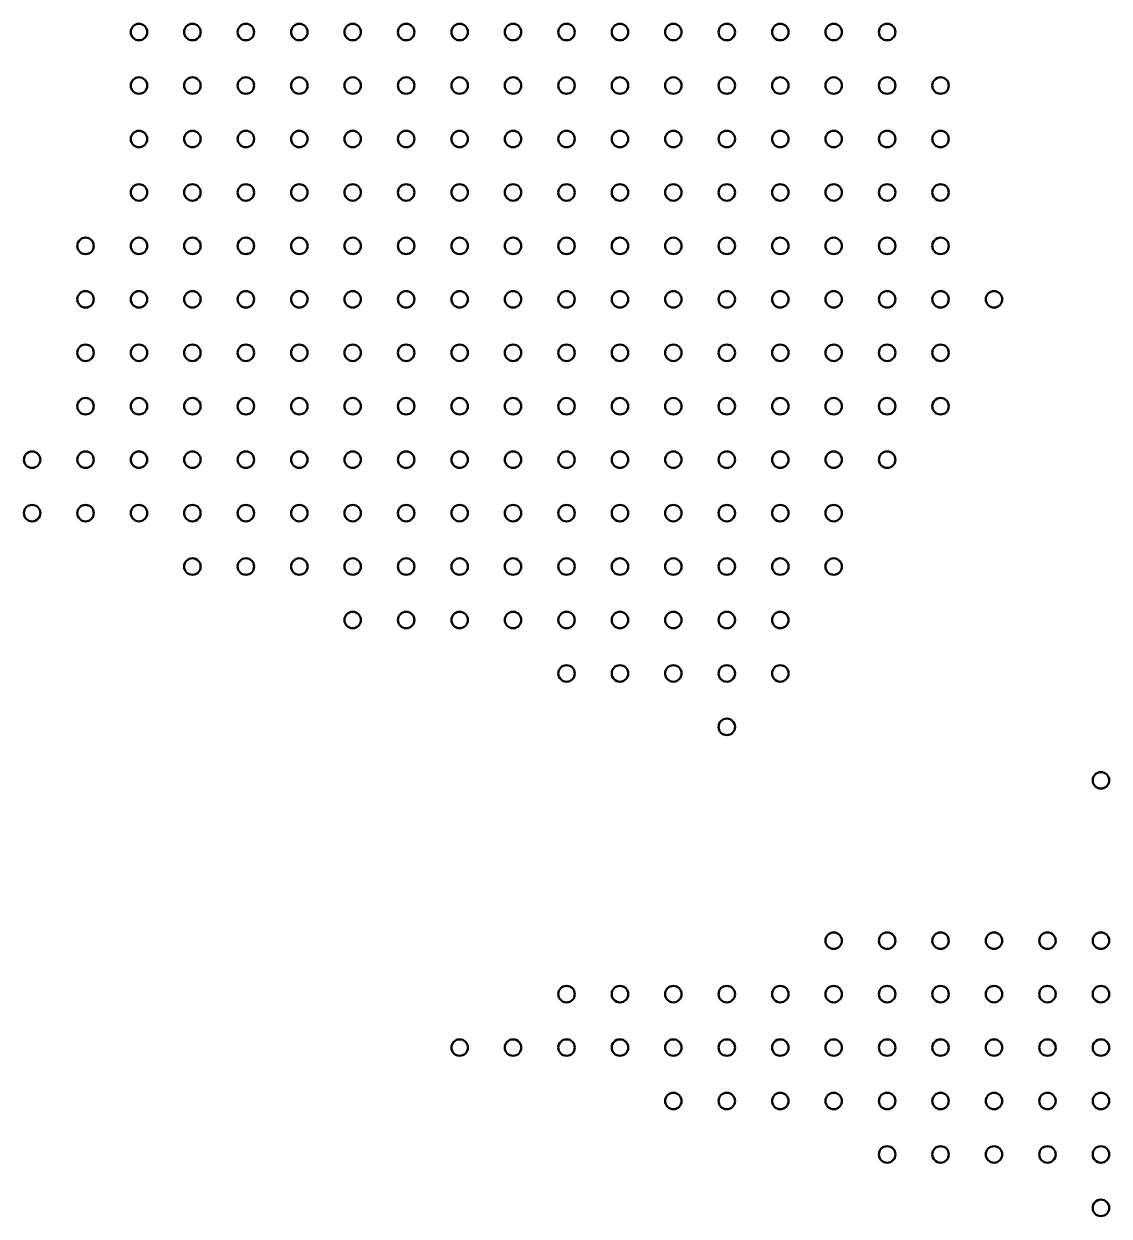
# Model space of a CAD drawing. Header units: inches. Extents: x 17 to 31, y 2 to 10.
# Drawn here: x 17.047 to 20.245, y 2.361 to 5.874 of the extents above; entities that cross this region are included whole.
import ezdxf

# ---------------------------------------------------------------- set-up
doc = ezdxf.new("R2010")
doc.units = ezdxf.units.IN
doc.header["$MEASUREMENT"] = 0
doc.layers.add('Visible', color=7, linetype='Continuous', lineweight=0)

# ---------------------------------------------------------------- blocks, each defined once
blk = doc.blocks.new('Block_0')
at = {"layer": 'Visible', "color": 7, "lineweight": 50}
blk.add_circle((17.0709, 4.4321), 0.0243, dxfattribs=at)
blk = doc.blocks.new('Block_1')
at = {"layer": 'Visible', "color": 7, "lineweight": 50}
blk.add_circle((17.0709, 4.5896), 0.0243, dxfattribs=at)
blk = doc.blocks.new('Block_2')
at = {"layer": 'Visible', "color": 7, "lineweight": 50}
blk.add_circle((17.2283, 4.4321), 0.0243, dxfattribs=at)
blk = doc.blocks.new('Block_3')
at = {"layer": 'Visible', "color": 7, "lineweight": 50}
blk.add_circle((17.2283, 4.5896), 0.0243, dxfattribs=at)
blk = doc.blocks.new('Block_4')
at = {"layer": 'Visible', "color": 7, "lineweight": 50}
blk.add_circle((17.2283, 4.7471), 0.0243, dxfattribs=at)
blk = doc.blocks.new('Block_5')
at = {"layer": 'Visible', "color": 7, "lineweight": 50}
blk.add_circle((17.2283, 4.9046), 0.0243, dxfattribs=at)
blk = doc.blocks.new('Block_6')
at = {"layer": 'Visible', "color": 7, "lineweight": 50}
blk.add_circle((17.2283, 5.0621), 0.0243, dxfattribs=at)
blk = doc.blocks.new('Block_7')
at = {"layer": 'Visible', "color": 7, "lineweight": 50}
blk.add_circle((17.2283, 5.2195), 0.0243, dxfattribs=at)
blk = doc.blocks.new('Block_8')
at = {"layer": 'Visible', "color": 7, "lineweight": 50}
blk.add_circle((17.3858, 4.4321), 0.0243, dxfattribs=at)
blk = doc.blocks.new('Block_9')
at = {"layer": 'Visible', "color": 7, "lineweight": 50}
blk.add_circle((17.3858, 4.5896), 0.0243, dxfattribs=at)
blk = doc.blocks.new('Block_10')
at = {"layer": 'Visible', "color": 7, "lineweight": 50}
blk.add_circle((17.3858, 4.7471), 0.0243, dxfattribs=at)
blk = doc.blocks.new('Block_11')
at = {"layer": 'Visible', "color": 7, "lineweight": 50}
blk.add_circle((17.3858, 4.9046), 0.0243, dxfattribs=at)
blk = doc.blocks.new('Block_12')
at = {"layer": 'Visible', "color": 7, "lineweight": 50}
blk.add_circle((17.3858, 5.0621), 0.0243, dxfattribs=at)
blk = doc.blocks.new('Block_13')
at = {"layer": 'Visible', "color": 7, "lineweight": 50}
blk.add_circle((17.3858, 5.2195), 0.0243, dxfattribs=at)
blk = doc.blocks.new('Block_14')
at = {"layer": 'Visible', "color": 7, "lineweight": 50}
blk.add_circle((17.3858, 5.377), 0.0243, dxfattribs=at)
blk = doc.blocks.new('Block_15')
at = {"layer": 'Visible', "color": 7, "lineweight": 50}
blk.add_circle((17.3858, 5.5345), 0.0243, dxfattribs=at)
blk = doc.blocks.new('Block_16')
at = {"layer": 'Visible', "color": 7, "lineweight": 50}
blk.add_circle((17.3858, 5.692), 0.0243, dxfattribs=at)
blk = doc.blocks.new('Block_17')
at = {"layer": 'Visible', "color": 7, "lineweight": 50}
blk.add_circle((17.3858, 5.8495), 0.0243, dxfattribs=at)
blk = doc.blocks.new('Block_19')
at = {"layer": 'Visible', "color": 7, "lineweight": 50}
blk.add_circle((17.5433, 4.2747), 0.0243, dxfattribs=at)
blk = doc.blocks.new('Block_20')
at = {"layer": 'Visible', "color": 7, "lineweight": 50}
blk.add_circle((17.5433, 4.4321), 0.0243, dxfattribs=at)
blk = doc.blocks.new('Block_21')
at = {"layer": 'Visible', "color": 7, "lineweight": 50}
blk.add_circle((17.5433, 4.5896), 0.0243, dxfattribs=at)
blk = doc.blocks.new('Block_22')
at = {"layer": 'Visible', "color": 7, "lineweight": 50}
blk.add_circle((17.5433, 4.7471), 0.0243, dxfattribs=at)
blk = doc.blocks.new('Block_23')
at = {"layer": 'Visible', "color": 7, "lineweight": 50}
blk.add_circle((17.5433, 4.9046), 0.0243, dxfattribs=at)
blk = doc.blocks.new('Block_24')
at = {"layer": 'Visible', "color": 7, "lineweight": 50}
blk.add_circle((17.5433, 5.0621), 0.0243, dxfattribs=at)
blk = doc.blocks.new('Block_25')
at = {"layer": 'Visible', "color": 7, "lineweight": 50}
blk.add_circle((17.5433, 5.2195), 0.0243, dxfattribs=at)
blk = doc.blocks.new('Block_26')
at = {"layer": 'Visible', "color": 7, "lineweight": 50}
blk.add_circle((17.5433, 5.377), 0.0243, dxfattribs=at)
blk = doc.blocks.new('Block_27')
at = {"layer": 'Visible', "color": 7, "lineweight": 50}
blk.add_circle((17.5433, 5.5345), 0.0243, dxfattribs=at)
blk = doc.blocks.new('Block_28')
at = {"layer": 'Visible', "color": 7, "lineweight": 50}
blk.add_circle((17.5433, 5.692), 0.0243, dxfattribs=at)
blk = doc.blocks.new('Block_29')
at = {"layer": 'Visible', "color": 7, "lineweight": 50}
blk.add_circle((17.5433, 5.8495), 0.0243, dxfattribs=at)
blk = doc.blocks.new('Block_35')
at = {"layer": 'Visible', "color": 7, "lineweight": 50}
blk.add_circle((17.7008, 4.2747), 0.0243, dxfattribs=at)
blk = doc.blocks.new('Block_36')
at = {"layer": 'Visible', "color": 7, "lineweight": 50}
blk.add_circle((17.7008, 4.4321), 0.0243, dxfattribs=at)
blk = doc.blocks.new('Block_37')
at = {"layer": 'Visible', "color": 7, "lineweight": 50}
blk.add_circle((17.7008, 4.5896), 0.0243, dxfattribs=at)
blk = doc.blocks.new('Block_38')
at = {"layer": 'Visible', "color": 7, "lineweight": 50}
blk.add_circle((17.7008, 4.7471), 0.0243, dxfattribs=at)
blk = doc.blocks.new('Block_39')
at = {"layer": 'Visible', "color": 7, "lineweight": 50}
blk.add_circle((17.7008, 4.9046), 0.0243, dxfattribs=at)
blk = doc.blocks.new('Block_40')
at = {"layer": 'Visible', "color": 7, "lineweight": 50}
blk.add_circle((17.7008, 5.0621), 0.0243, dxfattribs=at)
blk = doc.blocks.new('Block_41')
at = {"layer": 'Visible', "color": 7, "lineweight": 50}
blk.add_circle((17.7008, 5.2195), 0.0243, dxfattribs=at)
blk = doc.blocks.new('Block_42')
at = {"layer": 'Visible', "color": 7, "lineweight": 50}
blk.add_circle((17.7008, 5.377), 0.0243, dxfattribs=at)
blk = doc.blocks.new('Block_43')
at = {"layer": 'Visible', "color": 7, "lineweight": 50}
blk.add_circle((17.7008, 5.5345), 0.0243, dxfattribs=at)
blk = doc.blocks.new('Block_44')
at = {"layer": 'Visible', "color": 7, "lineweight": 50}
blk.add_circle((17.7008, 5.692), 0.0243, dxfattribs=at)
blk = doc.blocks.new('Block_45')
at = {"layer": 'Visible', "color": 7, "lineweight": 50}
blk.add_circle((17.7008, 5.8495), 0.0243, dxfattribs=at)
blk = doc.blocks.new('Block_56')
at = {"layer": 'Visible', "color": 7, "lineweight": 50}
blk.add_circle((17.8583, 4.2747), 0.0243, dxfattribs=at)
blk = doc.blocks.new('Block_57')
at = {"layer": 'Visible', "color": 7, "lineweight": 50}
blk.add_circle((17.8583, 4.4321), 0.0243, dxfattribs=at)
blk = doc.blocks.new('Block_58')
at = {"layer": 'Visible', "color": 7, "lineweight": 50}
blk.add_circle((17.8583, 4.5896), 0.0243, dxfattribs=at)
blk = doc.blocks.new('Block_59')
at = {"layer": 'Visible', "color": 7, "lineweight": 50}
blk.add_circle((17.8583, 4.7471), 0.0243, dxfattribs=at)
blk = doc.blocks.new('Block_60')
at = {"layer": 'Visible', "color": 7, "lineweight": 50}
blk.add_circle((17.8583, 4.9046), 0.0243, dxfattribs=at)
blk = doc.blocks.new('Block_61')
at = {"layer": 'Visible', "color": 7, "lineweight": 50}
blk.add_circle((17.8583, 5.0621), 0.0243, dxfattribs=at)
blk = doc.blocks.new('Block_62')
at = {"layer": 'Visible', "color": 7, "lineweight": 50}
blk.add_circle((17.8583, 5.2195), 0.0243, dxfattribs=at)
blk = doc.blocks.new('Block_63')
at = {"layer": 'Visible', "color": 7, "lineweight": 50}
blk.add_circle((17.8583, 5.377), 0.0243, dxfattribs=at)
blk = doc.blocks.new('Block_64')
at = {"layer": 'Visible', "color": 7, "lineweight": 50}
blk.add_circle((17.8583, 5.5345), 0.0243, dxfattribs=at)
blk = doc.blocks.new('Block_65')
at = {"layer": 'Visible', "color": 7, "lineweight": 50}
blk.add_circle((17.8583, 5.692), 0.0243, dxfattribs=at)
blk = doc.blocks.new('Block_66')
at = {"layer": 'Visible', "color": 7, "lineweight": 50}
blk.add_circle((17.8583, 5.8495), 0.0243, dxfattribs=at)
blk = doc.blocks.new('Block_80')
at = {"layer": 'Visible', "color": 7, "lineweight": 50}
blk.add_circle((18.0157, 4.1172), 0.0243, dxfattribs=at)
blk = doc.blocks.new('Block_81')
at = {"layer": 'Visible', "color": 7, "lineweight": 50}
blk.add_circle((18.0157, 4.2747), 0.0243, dxfattribs=at)
blk = doc.blocks.new('Block_82')
at = {"layer": 'Visible', "color": 7, "lineweight": 50}
blk.add_circle((18.0157, 4.4321), 0.0243, dxfattribs=at)
blk = doc.blocks.new('Block_83')
at = {"layer": 'Visible', "color": 7, "lineweight": 50}
blk.add_circle((18.0157, 4.5896), 0.0243, dxfattribs=at)
blk = doc.blocks.new('Block_84')
at = {"layer": 'Visible', "color": 7, "lineweight": 50}
blk.add_circle((18.0157, 4.7471), 0.0243, dxfattribs=at)
blk = doc.blocks.new('Block_85')
at = {"layer": 'Visible', "color": 7, "lineweight": 50}
blk.add_circle((18.0157, 4.9046), 0.0243, dxfattribs=at)
blk = doc.blocks.new('Block_86')
at = {"layer": 'Visible', "color": 7, "lineweight": 50}
blk.add_circle((18.0157, 5.0621), 0.0243, dxfattribs=at)
blk = doc.blocks.new('Block_87')
at = {"layer": 'Visible', "color": 7, "lineweight": 50}
blk.add_circle((18.0157, 5.2195), 0.0243, dxfattribs=at)
blk = doc.blocks.new('Block_88')
at = {"layer": 'Visible', "color": 7, "lineweight": 50}
blk.add_circle((18.0157, 5.377), 0.0243, dxfattribs=at)
blk = doc.blocks.new('Block_89')
at = {"layer": 'Visible', "color": 7, "lineweight": 50}
blk.add_circle((18.0157, 5.5345), 0.0243, dxfattribs=at)
blk = doc.blocks.new('Block_90')
at = {"layer": 'Visible', "color": 7, "lineweight": 50}
blk.add_circle((18.0157, 5.692), 0.0243, dxfattribs=at)
blk = doc.blocks.new('Block_91')
at = {"layer": 'Visible', "color": 7, "lineweight": 50}
blk.add_circle((18.0157, 5.8495), 0.0243, dxfattribs=at)
blk = doc.blocks.new('Block_109')
at = {"layer": 'Visible', "color": 7, "lineweight": 50}
blk.add_circle((18.1732, 4.1172), 0.0243, dxfattribs=at)
blk = doc.blocks.new('Block_110')
at = {"layer": 'Visible', "color": 7, "lineweight": 50}
blk.add_circle((18.1732, 4.2747), 0.0243, dxfattribs=at)
blk = doc.blocks.new('Block_111')
at = {"layer": 'Visible', "color": 7, "lineweight": 50}
blk.add_circle((18.1732, 4.4321), 0.0243, dxfattribs=at)
blk = doc.blocks.new('Block_112')
at = {"layer": 'Visible', "color": 7, "lineweight": 50}
blk.add_circle((18.1732, 4.5896), 0.0243, dxfattribs=at)
blk = doc.blocks.new('Block_113')
at = {"layer": 'Visible', "color": 7, "lineweight": 50}
blk.add_circle((18.1732, 4.7471), 0.0243, dxfattribs=at)
blk = doc.blocks.new('Block_114')
at = {"layer": 'Visible', "color": 7, "lineweight": 50}
blk.add_circle((18.1732, 4.9046), 0.0243, dxfattribs=at)
blk = doc.blocks.new('Block_115')
at = {"layer": 'Visible', "color": 7, "lineweight": 50}
blk.add_circle((18.1732, 5.0621), 0.0243, dxfattribs=at)
blk = doc.blocks.new('Block_116')
at = {"layer": 'Visible', "color": 7, "lineweight": 50}
blk.add_circle((18.1732, 5.2195), 0.0243, dxfattribs=at)
blk = doc.blocks.new('Block_117')
at = {"layer": 'Visible', "color": 7, "lineweight": 50}
blk.add_circle((18.1732, 5.377), 0.0243, dxfattribs=at)
blk = doc.blocks.new('Block_118')
at = {"layer": 'Visible', "color": 7, "lineweight": 50}
blk.add_circle((18.1732, 5.5345), 0.0243, dxfattribs=at)
blk = doc.blocks.new('Block_119')
at = {"layer": 'Visible', "color": 7, "lineweight": 50}
blk.add_circle((18.1732, 5.692), 0.0243, dxfattribs=at)
blk = doc.blocks.new('Block_120')
at = {"layer": 'Visible', "color": 7, "lineweight": 50}
blk.add_circle((18.1732, 5.8495), 0.0243, dxfattribs=at)
blk = doc.blocks.new('Block_140')
at = {"layer": 'Visible', "color": 7, "lineweight": 50}
blk.add_circle((18.3307, 2.8573), 0.0243, dxfattribs=at)
blk = doc.blocks.new('Block_141')
at = {"layer": 'Visible', "color": 7, "lineweight": 50}
blk.add_circle((18.3307, 4.1172), 0.0243, dxfattribs=at)
blk = doc.blocks.new('Block_142')
at = {"layer": 'Visible', "color": 7, "lineweight": 50}
blk.add_circle((18.3307, 4.2747), 0.0243, dxfattribs=at)
blk = doc.blocks.new('Block_143')
at = {"layer": 'Visible', "color": 7, "lineweight": 50}
blk.add_circle((18.3307, 4.4321), 0.0243, dxfattribs=at)
blk = doc.blocks.new('Block_144')
at = {"layer": 'Visible', "color": 7, "lineweight": 50}
blk.add_circle((18.3307, 4.5896), 0.0243, dxfattribs=at)
blk = doc.blocks.new('Block_145')
at = {"layer": 'Visible', "color": 7, "lineweight": 50}
blk.add_circle((18.3307, 4.7471), 0.0243, dxfattribs=at)
blk = doc.blocks.new('Block_146')
at = {"layer": 'Visible', "color": 7, "lineweight": 50}
blk.add_circle((18.3307, 4.9046), 0.0243, dxfattribs=at)
blk = doc.blocks.new('Block_147')
at = {"layer": 'Visible', "color": 7, "lineweight": 50}
blk.add_circle((18.3307, 5.0621), 0.0243, dxfattribs=at)
blk = doc.blocks.new('Block_148')
at = {"layer": 'Visible', "color": 7, "lineweight": 50}
blk.add_circle((18.3307, 5.2195), 0.0243, dxfattribs=at)
blk = doc.blocks.new('Block_149')
at = {"layer": 'Visible', "color": 7, "lineweight": 50}
blk.add_circle((18.3307, 5.377), 0.0243, dxfattribs=at)
blk = doc.blocks.new('Block_150')
at = {"layer": 'Visible', "color": 7, "lineweight": 50}
blk.add_circle((18.3307, 5.5345), 0.0243, dxfattribs=at)
blk = doc.blocks.new('Block_151')
at = {"layer": 'Visible', "color": 7, "lineweight": 50}
blk.add_circle((18.3307, 5.692), 0.0243, dxfattribs=at)
blk = doc.blocks.new('Block_152')
at = {"layer": 'Visible', "color": 7, "lineweight": 50}
blk.add_circle((18.3307, 5.8495), 0.0243, dxfattribs=at)
blk = doc.blocks.new('Block_176')
at = {"layer": 'Visible', "color": 7, "lineweight": 50}
blk.add_circle((18.4882, 2.8573), 0.0243, dxfattribs=at)
blk = doc.blocks.new('Block_177')
at = {"layer": 'Visible', "color": 7, "lineweight": 50}
blk.add_circle((18.4882, 4.1172), 0.0243, dxfattribs=at)
blk = doc.blocks.new('Block_178')
at = {"layer": 'Visible', "color": 7, "lineweight": 50}
blk.add_circle((18.4882, 4.2747), 0.0243, dxfattribs=at)
blk = doc.blocks.new('Block_179')
at = {"layer": 'Visible', "color": 7, "lineweight": 50}
blk.add_circle((18.4882, 4.4321), 0.0243, dxfattribs=at)
blk = doc.blocks.new('Block_180')
at = {"layer": 'Visible', "color": 7, "lineweight": 50}
blk.add_circle((18.4882, 4.5896), 0.0243, dxfattribs=at)
blk = doc.blocks.new('Block_181')
at = {"layer": 'Visible', "color": 7, "lineweight": 50}
blk.add_circle((18.4882, 4.7471), 0.0243, dxfattribs=at)
blk = doc.blocks.new('Block_182')
at = {"layer": 'Visible', "color": 7, "lineweight": 50}
blk.add_circle((18.4882, 4.9046), 0.0243, dxfattribs=at)
blk = doc.blocks.new('Block_183')
at = {"layer": 'Visible', "color": 7, "lineweight": 50}
blk.add_circle((18.4882, 5.0621), 0.0243, dxfattribs=at)
blk = doc.blocks.new('Block_184')
at = {"layer": 'Visible', "color": 7, "lineweight": 50}
blk.add_circle((18.4882, 5.2195), 0.0243, dxfattribs=at)
blk = doc.blocks.new('Block_185')
at = {"layer": 'Visible', "color": 7, "lineweight": 50}
blk.add_circle((18.4882, 5.377), 0.0243, dxfattribs=at)
blk = doc.blocks.new('Block_186')
at = {"layer": 'Visible', "color": 7, "lineweight": 50}
blk.add_circle((18.4882, 5.5345), 0.0243, dxfattribs=at)
blk = doc.blocks.new('Block_187')
at = {"layer": 'Visible', "color": 7, "lineweight": 50}
blk.add_circle((18.4882, 5.692), 0.0243, dxfattribs=at)
blk = doc.blocks.new('Block_188')
at = {"layer": 'Visible', "color": 7, "lineweight": 50}
blk.add_circle((18.4882, 5.8495), 0.0243, dxfattribs=at)
blk = doc.blocks.new('Block_214')
at = {"layer": 'Visible', "color": 7, "lineweight": 50}
blk.add_circle((18.6457, 2.8573), 0.0243, dxfattribs=at)
blk = doc.blocks.new('Block_215')
at = {"layer": 'Visible', "color": 7, "lineweight": 50}
blk.add_circle((18.6457, 3.0148), 0.0243, dxfattribs=at)
blk = doc.blocks.new('Block_216')
at = {"layer": 'Visible', "color": 7, "lineweight": 50}
blk.add_circle((18.6457, 3.9597), 0.0243, dxfattribs=at)
blk = doc.blocks.new('Block_217')
at = {"layer": 'Visible', "color": 7, "lineweight": 50}
blk.add_circle((18.6457, 4.1172), 0.0243, dxfattribs=at)
blk = doc.blocks.new('Block_218')
at = {"layer": 'Visible', "color": 7, "lineweight": 50}
blk.add_circle((18.6457, 4.2747), 0.0243, dxfattribs=at)
blk = doc.blocks.new('Block_219')
at = {"layer": 'Visible', "color": 7, "lineweight": 50}
blk.add_circle((18.6457, 4.4321), 0.0243, dxfattribs=at)
blk = doc.blocks.new('Block_220')
at = {"layer": 'Visible', "color": 7, "lineweight": 50}
blk.add_circle((18.6457, 4.5896), 0.0243, dxfattribs=at)
blk = doc.blocks.new('Block_221')
at = {"layer": 'Visible', "color": 7, "lineweight": 50}
blk.add_circle((18.6457, 4.7471), 0.0243, dxfattribs=at)
blk = doc.blocks.new('Block_222')
at = {"layer": 'Visible', "color": 7, "lineweight": 50}
blk.add_circle((18.6457, 4.9046), 0.0243, dxfattribs=at)
blk = doc.blocks.new('Block_223')
at = {"layer": 'Visible', "color": 7, "lineweight": 50}
blk.add_circle((18.6457, 5.0621), 0.0243, dxfattribs=at)
blk = doc.blocks.new('Block_224')
at = {"layer": 'Visible', "color": 7, "lineweight": 50}
blk.add_circle((18.6457, 5.2195), 0.0243, dxfattribs=at)
blk = doc.blocks.new('Block_225')
at = {"layer": 'Visible', "color": 7, "lineweight": 50}
blk.add_circle((18.6457, 5.377), 0.0243, dxfattribs=at)
blk = doc.blocks.new('Block_226')
at = {"layer": 'Visible', "color": 7, "lineweight": 50}
blk.add_circle((18.6457, 5.5345), 0.0243, dxfattribs=at)
blk = doc.blocks.new('Block_227')
at = {"layer": 'Visible', "color": 7, "lineweight": 50}
blk.add_circle((18.6457, 5.692), 0.0243, dxfattribs=at)
blk = doc.blocks.new('Block_228')
at = {"layer": 'Visible', "color": 7, "lineweight": 50}
blk.add_circle((18.6457, 5.8495), 0.0243, dxfattribs=at)
blk = doc.blocks.new('Block_254')
at = {"layer": 'Visible', "color": 7, "lineweight": 50}
blk.add_circle((18.8031, 2.8573), 0.0243, dxfattribs=at)
blk = doc.blocks.new('Block_255')
at = {"layer": 'Visible', "color": 7, "lineweight": 50}
blk.add_circle((18.8031, 3.0148), 0.0243, dxfattribs=at)
blk = doc.blocks.new('Block_256')
at = {"layer": 'Visible', "color": 7, "lineweight": 50}
blk.add_circle((18.8031, 3.9597), 0.0243, dxfattribs=at)
blk = doc.blocks.new('Block_257')
at = {"layer": 'Visible', "color": 7, "lineweight": 50}
blk.add_circle((18.8031, 4.1172), 0.0243, dxfattribs=at)
blk = doc.blocks.new('Block_258')
at = {"layer": 'Visible', "color": 7, "lineweight": 50}
blk.add_circle((18.8031, 4.2747), 0.0243, dxfattribs=at)
blk = doc.blocks.new('Block_259')
at = {"layer": 'Visible', "color": 7, "lineweight": 50}
blk.add_circle((18.8031, 4.4321), 0.0243, dxfattribs=at)
blk = doc.blocks.new('Block_260')
at = {"layer": 'Visible', "color": 7, "lineweight": 50}
blk.add_circle((18.8031, 4.5896), 0.0243, dxfattribs=at)
blk = doc.blocks.new('Block_261')
at = {"layer": 'Visible', "color": 7, "lineweight": 50}
blk.add_circle((18.8031, 4.7471), 0.0243, dxfattribs=at)
blk = doc.blocks.new('Block_262')
at = {"layer": 'Visible', "color": 7, "lineweight": 50}
blk.add_circle((18.8031, 4.9046), 0.0243, dxfattribs=at)
blk = doc.blocks.new('Block_263')
at = {"layer": 'Visible', "color": 7, "lineweight": 50}
blk.add_circle((18.8031, 5.0621), 0.0243, dxfattribs=at)
blk = doc.blocks.new('Block_264')
at = {"layer": 'Visible', "color": 7, "lineweight": 50}
blk.add_circle((18.8031, 5.2195), 0.0243, dxfattribs=at)
blk = doc.blocks.new('Block_265')
at = {"layer": 'Visible', "color": 7, "lineweight": 50}
blk.add_circle((18.8031, 5.377), 0.0243, dxfattribs=at)
blk = doc.blocks.new('Block_266')
at = {"layer": 'Visible', "color": 7, "lineweight": 50}
blk.add_circle((18.8031, 5.5345), 0.0243, dxfattribs=at)
blk = doc.blocks.new('Block_267')
at = {"layer": 'Visible', "color": 7, "lineweight": 50}
blk.add_circle((18.8031, 5.692), 0.0243, dxfattribs=at)
blk = doc.blocks.new('Block_268')
at = {"layer": 'Visible', "color": 7, "lineweight": 50}
blk.add_circle((18.8031, 5.8495), 0.0243, dxfattribs=at)
blk = doc.blocks.new('Block_293')
at = {"layer": 'Visible', "color": 7, "lineweight": 50}
blk.add_circle((18.9606, 2.6999), 0.0243, dxfattribs=at)
blk = doc.blocks.new('Block_294')
at = {"layer": 'Visible', "color": 7, "lineweight": 50}
blk.add_circle((18.9606, 2.8573), 0.0243, dxfattribs=at)
blk = doc.blocks.new('Block_295')
at = {"layer": 'Visible', "color": 7, "lineweight": 50}
blk.add_circle((18.9606, 3.0148), 0.0243, dxfattribs=at)
blk = doc.blocks.new('Block_296')
at = {"layer": 'Visible', "color": 7, "lineweight": 50}
blk.add_circle((18.9606, 3.9597), 0.0243, dxfattribs=at)
blk = doc.blocks.new('Block_297')
at = {"layer": 'Visible', "color": 7, "lineweight": 50}
blk.add_circle((18.9606, 4.1172), 0.0243, dxfattribs=at)
blk = doc.blocks.new('Block_298')
at = {"layer": 'Visible', "color": 7, "lineweight": 50}
blk.add_circle((18.9606, 4.2747), 0.0243, dxfattribs=at)
blk = doc.blocks.new('Block_299')
at = {"layer": 'Visible', "color": 7, "lineweight": 50}
blk.add_circle((18.9606, 4.4321), 0.0243, dxfattribs=at)
blk = doc.blocks.new('Block_300')
at = {"layer": 'Visible', "color": 7, "lineweight": 50}
blk.add_circle((18.9606, 4.5896), 0.0243, dxfattribs=at)
blk = doc.blocks.new('Block_301')
at = {"layer": 'Visible', "color": 7, "lineweight": 50}
blk.add_circle((18.9606, 4.7471), 0.0243, dxfattribs=at)
blk = doc.blocks.new('Block_302')
at = {"layer": 'Visible', "color": 7, "lineweight": 50}
blk.add_circle((18.9606, 4.9046), 0.0243, dxfattribs=at)
blk = doc.blocks.new('Block_303')
at = {"layer": 'Visible', "color": 7, "lineweight": 50}
blk.add_circle((18.9606, 5.0621), 0.0243, dxfattribs=at)
blk = doc.blocks.new('Block_304')
at = {"layer": 'Visible', "color": 7, "lineweight": 50}
blk.add_circle((18.9606, 5.2195), 0.0243, dxfattribs=at)
blk = doc.blocks.new('Block_305')
at = {"layer": 'Visible', "color": 7, "lineweight": 50}
blk.add_circle((18.9606, 5.377), 0.0243, dxfattribs=at)
blk = doc.blocks.new('Block_306')
at = {"layer": 'Visible', "color": 7, "lineweight": 50}
blk.add_circle((18.9606, 5.5345), 0.0243, dxfattribs=at)
blk = doc.blocks.new('Block_307')
at = {"layer": 'Visible', "color": 7, "lineweight": 50}
blk.add_circle((18.9606, 5.692), 0.0243, dxfattribs=at)
blk = doc.blocks.new('Block_308')
at = {"layer": 'Visible', "color": 7, "lineweight": 50}
blk.add_circle((18.9606, 5.8495), 0.0243, dxfattribs=at)
blk = doc.blocks.new('Block_334')
at = {"layer": 'Visible', "color": 7, "lineweight": 50}
blk.add_circle((19.1181, 2.6999), 0.0243, dxfattribs=at)
blk = doc.blocks.new('Block_335')
at = {"layer": 'Visible', "color": 7, "lineweight": 50}
blk.add_circle((19.1181, 2.8573), 0.0243, dxfattribs=at)
blk = doc.blocks.new('Block_336')
at = {"layer": 'Visible', "color": 7, "lineweight": 50}
blk.add_circle((19.1181, 3.0148), 0.0243, dxfattribs=at)
blk = doc.blocks.new('Block_337')
at = {"layer": 'Visible', "color": 7, "lineweight": 50}
blk.add_circle((19.1181, 3.8022), 0.0243, dxfattribs=at)
blk = doc.blocks.new('Block_338')
at = {"layer": 'Visible', "color": 7, "lineweight": 50}
blk.add_circle((19.1181, 3.9597), 0.0243, dxfattribs=at)
blk = doc.blocks.new('Block_339')
at = {"layer": 'Visible', "color": 7, "lineweight": 50}
blk.add_circle((19.1181, 4.1172), 0.0243, dxfattribs=at)
blk = doc.blocks.new('Block_340')
at = {"layer": 'Visible', "color": 7, "lineweight": 50}
blk.add_circle((19.1181, 4.2747), 0.0243, dxfattribs=at)
blk = doc.blocks.new('Block_341')
at = {"layer": 'Visible', "color": 7, "lineweight": 50}
blk.add_circle((19.1181, 4.4321), 0.0243, dxfattribs=at)
blk = doc.blocks.new('Block_342')
at = {"layer": 'Visible', "color": 7, "lineweight": 50}
blk.add_circle((19.1181, 4.5896), 0.0243, dxfattribs=at)
blk = doc.blocks.new('Block_343')
at = {"layer": 'Visible', "color": 7, "lineweight": 50}
blk.add_circle((19.1181, 4.7471), 0.0243, dxfattribs=at)
blk = doc.blocks.new('Block_344')
at = {"layer": 'Visible', "color": 7, "lineweight": 50}
blk.add_circle((19.1181, 4.9046), 0.0243, dxfattribs=at)
blk = doc.blocks.new('Block_345')
at = {"layer": 'Visible', "color": 7, "lineweight": 50}
blk.add_circle((19.1181, 5.0621), 0.0243, dxfattribs=at)
blk = doc.blocks.new('Block_346')
at = {"layer": 'Visible', "color": 7, "lineweight": 50}
blk.add_circle((19.1181, 5.2195), 0.0243, dxfattribs=at)
blk = doc.blocks.new('Block_347')
at = {"layer": 'Visible', "color": 7, "lineweight": 50}
blk.add_circle((19.1181, 5.377), 0.0243, dxfattribs=at)
blk = doc.blocks.new('Block_348')
at = {"layer": 'Visible', "color": 7, "lineweight": 50}
blk.add_circle((19.1181, 5.5345), 0.0243, dxfattribs=at)
blk = doc.blocks.new('Block_349')
at = {"layer": 'Visible', "color": 7, "lineweight": 50}
blk.add_circle((19.1181, 5.692), 0.0243, dxfattribs=at)
blk = doc.blocks.new('Block_350')
at = {"layer": 'Visible', "color": 7, "lineweight": 50}
blk.add_circle((19.1181, 5.8495), 0.0243, dxfattribs=at)
blk = doc.blocks.new('Block_375')
at = {"layer": 'Visible', "color": 7, "lineweight": 50}
blk.add_circle((19.2756, 2.6999), 0.0243, dxfattribs=at)
blk = doc.blocks.new('Block_376')
at = {"layer": 'Visible', "color": 7, "lineweight": 50}
blk.add_circle((19.2756, 2.8573), 0.0243, dxfattribs=at)
blk = doc.blocks.new('Block_377')
at = {"layer": 'Visible', "color": 7, "lineweight": 50}
blk.add_circle((19.2756, 3.0148), 0.0243, dxfattribs=at)
blk = doc.blocks.new('Block_378')
at = {"layer": 'Visible', "color": 7, "lineweight": 50}
blk.add_circle((19.2756, 3.9597), 0.0243, dxfattribs=at)
blk = doc.blocks.new('Block_379')
at = {"layer": 'Visible', "color": 7, "lineweight": 50}
blk.add_circle((19.2756, 4.1172), 0.0243, dxfattribs=at)
blk = doc.blocks.new('Block_380')
at = {"layer": 'Visible', "color": 7, "lineweight": 50}
blk.add_circle((19.2756, 4.2747), 0.0243, dxfattribs=at)
blk = doc.blocks.new('Block_381')
at = {"layer": 'Visible', "color": 7, "lineweight": 50}
blk.add_circle((19.2756, 4.4321), 0.0243, dxfattribs=at)
blk = doc.blocks.new('Block_382')
at = {"layer": 'Visible', "color": 7, "lineweight": 50}
blk.add_circle((19.2756, 4.5896), 0.0243, dxfattribs=at)
blk = doc.blocks.new('Block_383')
at = {"layer": 'Visible', "color": 7, "lineweight": 50}
blk.add_circle((19.2756, 4.7471), 0.0243, dxfattribs=at)
blk = doc.blocks.new('Block_384')
at = {"layer": 'Visible', "color": 7, "lineweight": 50}
blk.add_circle((19.2756, 4.9046), 0.0243, dxfattribs=at)
blk = doc.blocks.new('Block_385')
at = {"layer": 'Visible', "color": 7, "lineweight": 50}
blk.add_circle((19.2756, 5.0621), 0.0243, dxfattribs=at)
blk = doc.blocks.new('Block_386')
at = {"layer": 'Visible', "color": 7, "lineweight": 50}
blk.add_circle((19.2756, 5.2195), 0.0243, dxfattribs=at)
blk = doc.blocks.new('Block_387')
at = {"layer": 'Visible', "color": 7, "lineweight": 50}
blk.add_circle((19.2756, 5.377), 0.0243, dxfattribs=at)
blk = doc.blocks.new('Block_388')
at = {"layer": 'Visible', "color": 7, "lineweight": 50}
blk.add_circle((19.2756, 5.5345), 0.0243, dxfattribs=at)
blk = doc.blocks.new('Block_389')
at = {"layer": 'Visible', "color": 7, "lineweight": 50}
blk.add_circle((19.2756, 5.692), 0.0243, dxfattribs=at)
blk = doc.blocks.new('Block_390')
at = {"layer": 'Visible', "color": 7, "lineweight": 50}
blk.add_circle((19.2756, 5.8495), 0.0243, dxfattribs=at)
blk = doc.blocks.new('Block_416')
at = {"layer": 'Visible', "color": 7, "lineweight": 50}
blk.add_circle((19.4331, 2.6999), 0.0243, dxfattribs=at)
blk = doc.blocks.new('Block_417')
at = {"layer": 'Visible', "color": 7, "lineweight": 50}
blk.add_circle((19.4331, 2.8573), 0.0243, dxfattribs=at)
blk = doc.blocks.new('Block_418')
at = {"layer": 'Visible', "color": 7, "lineweight": 50}
blk.add_circle((19.4331, 3.0148), 0.0243, dxfattribs=at)
blk = doc.blocks.new('Block_419')
at = {"layer": 'Visible', "color": 7, "lineweight": 50}
blk.add_circle((19.4331, 3.1723), 0.0243, dxfattribs=at)
blk = doc.blocks.new('Block_420')
at = {"layer": 'Visible', "color": 7, "lineweight": 50}
blk.add_circle((19.4331, 4.2747), 0.0243, dxfattribs=at)
blk = doc.blocks.new('Block_421')
at = {"layer": 'Visible', "color": 7, "lineweight": 50}
blk.add_circle((19.4331, 4.4321), 0.0243, dxfattribs=at)
blk = doc.blocks.new('Block_422')
at = {"layer": 'Visible', "color": 7, "lineweight": 50}
blk.add_circle((19.4331, 4.5896), 0.0243, dxfattribs=at)
blk = doc.blocks.new('Block_423')
at = {"layer": 'Visible', "color": 7, "lineweight": 50}
blk.add_circle((19.4331, 4.7471), 0.0243, dxfattribs=at)
blk = doc.blocks.new('Block_424')
at = {"layer": 'Visible', "color": 7, "lineweight": 50}
blk.add_circle((19.4331, 4.9046), 0.0243, dxfattribs=at)
blk = doc.blocks.new('Block_425')
at = {"layer": 'Visible', "color": 7, "lineweight": 50}
blk.add_circle((19.4331, 5.0621), 0.0243, dxfattribs=at)
blk = doc.blocks.new('Block_426')
at = {"layer": 'Visible', "color": 7, "lineweight": 50}
blk.add_circle((19.4331, 5.2195), 0.0243, dxfattribs=at)
blk = doc.blocks.new('Block_427')
at = {"layer": 'Visible', "color": 7, "lineweight": 50}
blk.add_circle((19.4331, 5.377), 0.0243, dxfattribs=at)
blk = doc.blocks.new('Block_428')
at = {"layer": 'Visible', "color": 7, "lineweight": 50}
blk.add_circle((19.4331, 5.5345), 0.0243, dxfattribs=at)
blk = doc.blocks.new('Block_429')
at = {"layer": 'Visible', "color": 7, "lineweight": 50}
blk.add_circle((19.4331, 5.692), 0.0243, dxfattribs=at)
blk = doc.blocks.new('Block_430')
at = {"layer": 'Visible', "color": 7, "lineweight": 50}
blk.add_circle((19.4331, 5.8495), 0.0243, dxfattribs=at)
blk = doc.blocks.new('Block_456')
at = {"layer": 'Visible', "color": 7, "lineweight": 50}
blk.add_circle((19.5906, 2.5424), 0.0243, dxfattribs=at)
blk = doc.blocks.new('Block_457')
at = {"layer": 'Visible', "color": 7, "lineweight": 50}
blk.add_circle((19.5906, 2.6999), 0.0243, dxfattribs=at)
blk = doc.blocks.new('Block_458')
at = {"layer": 'Visible', "color": 7, "lineweight": 50}
blk.add_circle((19.5906, 2.8573), 0.0243, dxfattribs=at)
blk = doc.blocks.new('Block_459')
at = {"layer": 'Visible', "color": 7, "lineweight": 50}
blk.add_circle((19.5906, 3.0148), 0.0243, dxfattribs=at)
blk = doc.blocks.new('Block_460')
at = {"layer": 'Visible', "color": 7, "lineweight": 50}
blk.add_circle((19.5906, 3.1723), 0.0243, dxfattribs=at)
blk = doc.blocks.new('Block_461')
at = {"layer": 'Visible', "color": 7, "lineweight": 50}
blk.add_circle((19.5906, 4.5896), 0.0243, dxfattribs=at)
blk = doc.blocks.new('Block_462')
at = {"layer": 'Visible', "color": 7, "lineweight": 50}
blk.add_circle((19.5906, 4.7471), 0.0243, dxfattribs=at)
blk = doc.blocks.new('Block_463')
at = {"layer": 'Visible', "color": 7, "lineweight": 50}
blk.add_circle((19.5906, 4.9046), 0.0243, dxfattribs=at)
blk = doc.blocks.new('Block_464')
at = {"layer": 'Visible', "color": 7, "lineweight": 50}
blk.add_circle((19.5906, 5.0621), 0.0243, dxfattribs=at)
blk = doc.blocks.new('Block_465')
at = {"layer": 'Visible', "color": 7, "lineweight": 50}
blk.add_circle((19.5906, 5.2195), 0.0243, dxfattribs=at)
blk = doc.blocks.new('Block_466')
at = {"layer": 'Visible', "color": 7, "lineweight": 50}
blk.add_circle((19.5906, 5.377), 0.0243, dxfattribs=at)
blk = doc.blocks.new('Block_467')
at = {"layer": 'Visible', "color": 7, "lineweight": 50}
blk.add_circle((19.5906, 5.5345), 0.0243, dxfattribs=at)
blk = doc.blocks.new('Block_468')
at = {"layer": 'Visible', "color": 7, "lineweight": 50}
blk.add_circle((19.5906, 5.692), 0.0243, dxfattribs=at)
blk = doc.blocks.new('Block_469')
at = {"layer": 'Visible', "color": 7, "lineweight": 50}
blk.add_circle((19.5906, 5.8495), 0.0243, dxfattribs=at)
blk = doc.blocks.new('Block_491')
at = {"layer": 'Visible', "color": 7, "lineweight": 50}
blk.add_circle((19.748, 2.5424), 0.0243, dxfattribs=at)
blk = doc.blocks.new('Block_492')
at = {"layer": 'Visible', "color": 7, "lineweight": 50}
blk.add_circle((19.748, 2.6999), 0.0243, dxfattribs=at)
blk = doc.blocks.new('Block_493')
at = {"layer": 'Visible', "color": 7, "lineweight": 50}
blk.add_circle((19.748, 2.8573), 0.0243, dxfattribs=at)
blk = doc.blocks.new('Block_494')
at = {"layer": 'Visible', "color": 7, "lineweight": 50}
blk.add_circle((19.748, 3.0148), 0.0243, dxfattribs=at)
blk = doc.blocks.new('Block_495')
at = {"layer": 'Visible', "color": 7, "lineweight": 50}
blk.add_circle((19.748, 3.1723), 0.0243, dxfattribs=at)
blk = doc.blocks.new('Block_496')
at = {"layer": 'Visible', "color": 7, "lineweight": 50}
blk.add_circle((19.748, 4.7471), 0.0243, dxfattribs=at)
blk = doc.blocks.new('Block_497')
at = {"layer": 'Visible', "color": 7, "lineweight": 50}
blk.add_circle((19.748, 4.9046), 0.0243, dxfattribs=at)
blk = doc.blocks.new('Block_498')
at = {"layer": 'Visible', "color": 7, "lineweight": 50}
blk.add_circle((19.748, 5.0621), 0.0243, dxfattribs=at)
blk = doc.blocks.new('Block_499')
at = {"layer": 'Visible', "color": 7, "lineweight": 50}
blk.add_circle((19.748, 5.2195), 0.0243, dxfattribs=at)
blk = doc.blocks.new('Block_500')
at = {"layer": 'Visible', "color": 7, "lineweight": 50}
blk.add_circle((19.748, 5.377), 0.0243, dxfattribs=at)
blk = doc.blocks.new('Block_501')
at = {"layer": 'Visible', "color": 7, "lineweight": 50}
blk.add_circle((19.748, 5.5345), 0.0243, dxfattribs=at)
blk = doc.blocks.new('Block_502')
at = {"layer": 'Visible', "color": 7, "lineweight": 50}
blk.add_circle((19.748, 5.692), 0.0243, dxfattribs=at)
blk = doc.blocks.new('Block_522')
at = {"layer": 'Visible', "color": 7, "lineweight": 50}
blk.add_circle((19.9055, 2.5424), 0.0243, dxfattribs=at)
blk = doc.blocks.new('Block_523')
at = {"layer": 'Visible', "color": 7, "lineweight": 50}
blk.add_circle((19.9055, 2.6999), 0.0243, dxfattribs=at)
blk = doc.blocks.new('Block_524')
at = {"layer": 'Visible', "color": 7, "lineweight": 50}
blk.add_circle((19.9055, 2.8573), 0.0243, dxfattribs=at)
blk = doc.blocks.new('Block_525')
at = {"layer": 'Visible', "color": 7, "lineweight": 50}
blk.add_circle((19.9055, 3.0148), 0.0243, dxfattribs=at)
blk = doc.blocks.new('Block_526')
at = {"layer": 'Visible', "color": 7, "lineweight": 50}
blk.add_circle((19.9055, 3.1723), 0.0243, dxfattribs=at)
blk = doc.blocks.new('Block_527')
at = {"layer": 'Visible', "color": 7, "lineweight": 50}
blk.add_circle((19.9055, 5.0621), 0.0243, dxfattribs=at)
blk = doc.blocks.new('Block_549')
at = {"layer": 'Visible', "color": 7, "lineweight": 50}
blk.add_circle((20.063, 2.5424), 0.0243, dxfattribs=at)
blk = doc.blocks.new('Block_550')
at = {"layer": 'Visible', "color": 7, "lineweight": 50}
blk.add_circle((20.063, 2.6999), 0.0243, dxfattribs=at)
blk = doc.blocks.new('Block_551')
at = {"layer": 'Visible', "color": 7, "lineweight": 50}
blk.add_circle((20.063, 2.8573), 0.0243, dxfattribs=at)
blk = doc.blocks.new('Block_552')
at = {"layer": 'Visible', "color": 7, "lineweight": 50}
blk.add_circle((20.063, 3.0148), 0.0243, dxfattribs=at)
blk = doc.blocks.new('Block_553')
at = {"layer": 'Visible', "color": 7, "lineweight": 50}
blk.add_circle((20.063, 3.1723), 0.0243, dxfattribs=at)
blk = doc.blocks.new('Block_577')
at = {"layer": 'Visible', "color": 7, "lineweight": 50}
blk.add_circle((20.2205, 2.3849), 0.0243, dxfattribs=at)
blk = doc.blocks.new('Block_578')
at = {"layer": 'Visible', "color": 7, "lineweight": 50}
blk.add_circle((20.2205, 2.5424), 0.0243, dxfattribs=at)
blk = doc.blocks.new('Block_579')
at = {"layer": 'Visible', "color": 7, "lineweight": 50}
blk.add_circle((20.2205, 2.6999), 0.0243, dxfattribs=at)
blk = doc.blocks.new('Block_580')
at = {"layer": 'Visible', "color": 7, "lineweight": 50}
blk.add_circle((20.2205, 2.8573), 0.0243, dxfattribs=at)
blk = doc.blocks.new('Block_581')
at = {"layer": 'Visible', "color": 7, "lineweight": 50}
blk.add_circle((20.2205, 3.0148), 0.0243, dxfattribs=at)
blk = doc.blocks.new('Block_582')
at = {"layer": 'Visible', "color": 7, "lineweight": 50}
blk.add_circle((20.2205, 3.1723), 0.0243, dxfattribs=at)
blk = doc.blocks.new('Block_583')
at = {"layer": 'Visible', "color": 7, "lineweight": 50}
blk.add_circle((20.2205, 3.6447), 0.0243, dxfattribs=at)

msp = doc.modelspace()

# ---------------------------------------------------------------- block references
at = {"layer": 'Visible'}
for name in ['Block_17', 'Block_29', 'Block_45', 'Block_66', 'Block_91', 'Block_120', 'Block_152', 'Block_188', 'Block_228', 'Block_268', 'Block_308', 'Block_350', 'Block_390', 'Block_430', 'Block_469', 'Block_16', 'Block_28', 'Block_44', 'Block_65', 'Block_90', 'Block_119', 'Block_151', 'Block_187', 'Block_227', 'Block_267', 'Block_307', 'Block_349', 'Block_389', 'Block_429', 'Block_468', 'Block_502', 'Block_15', 'Block_27', 'Block_43', 'Block_64', 'Block_89', 'Block_118', 'Block_150', 'Block_186', 'Block_226', 'Block_266', 'Block_306', 'Block_348', 'Block_388', 'Block_428', 'Block_467', 'Block_501', 'Block_14', 'Block_26', 'Block_42', 'Block_63', 'Block_88', 'Block_117', 'Block_149', 'Block_185', 'Block_225', 'Block_265', 'Block_305', 'Block_347', 'Block_387', 'Block_427', 'Block_466', 'Block_500', 'Block_7', 'Block_13', 'Block_25', 'Block_41', 'Block_62', 'Block_87', 'Block_116', 'Block_148', 'Block_184', 'Block_224', 'Block_264', 'Block_304', 'Block_346', 'Block_386', 'Block_426', 'Block_465', 'Block_499', 'Block_6', 'Block_12', 'Block_24', 'Block_40', 'Block_61', 'Block_86', 'Block_115', 'Block_147', 'Block_183', 'Block_223', 'Block_263', 'Block_303', 'Block_345', 'Block_385', 'Block_425', 'Block_464', 'Block_498', 'Block_527', 'Block_5', 'Block_11', 'Block_23', 'Block_39', 'Block_60', 'Block_85', 'Block_114', 'Block_146', 'Block_182', 'Block_222', 'Block_262', 'Block_302', 'Block_344', 'Block_384', 'Block_424', 'Block_463', 'Block_497', 'Block_4', 'Block_10', 'Block_22', 'Block_38', 'Block_59', 'Block_84', 'Block_113', 'Block_145', 'Block_181', 'Block_221', 'Block_261', 'Block_301', 'Block_343', 'Block_383', 'Block_423', 'Block_462', 'Block_496', 'Block_1', 'Block_3', 'Block_9', 'Block_21', 'Block_37', 'Block_58', 'Block_83', 'Block_112', 'Block_144', 'Block_180', 'Block_220', 'Block_260', 'Block_300', 'Block_342', 'Block_382', 'Block_422', 'Block_461', 'Block_0', 'Block_2', 'Block_8', 'Block_20', 'Block_36', 'Block_57', 'Block_82', 'Block_111', 'Block_143', 'Block_179', 'Block_219', 'Block_259', 'Block_299', 'Block_341', 'Block_381', 'Block_421', 'Block_19', 'Block_35', 'Block_56', 'Block_81', 'Block_110', 'Block_142', 'Block_178', 'Block_218', 'Block_258', 'Block_298', 'Block_340', 'Block_380', 'Block_420', 'Block_80', 'Block_109', 'Block_141', 'Block_177', 'Block_217', 'Block_257', 'Block_297', 'Block_339', 'Block_379', 'Block_216', 'Block_256', 'Block_296', 'Block_338', 'Block_378', 'Block_337', 'Block_583', 'Block_419', 'Block_460', 'Block_495', 'Block_526', 'Block_553', 'Block_582', 'Block_215', 'Block_255', 'Block_295', 'Block_336', 'Block_377', 'Block_418', 'Block_459', 'Block_494', 'Block_525', 'Block_552', 'Block_581', 'Block_140', 'Block_176', 'Block_214', 'Block_254', 'Block_294', 'Block_335', 'Block_376', 'Block_417', 'Block_458', 'Block_493', 'Block_524', 'Block_551', 'Block_580', 'Block_293', 'Block_334', 'Block_375', 'Block_416', 'Block_457', 'Block_492', 'Block_523', 'Block_550', 'Block_579', 'Block_456', 'Block_491', 'Block_522', 'Block_549', 'Block_578', 'Block_577']:
    msp.add_blockref(name, (0, 0), dxfattribs=at)

doc.saveas('drawing.dxf')
